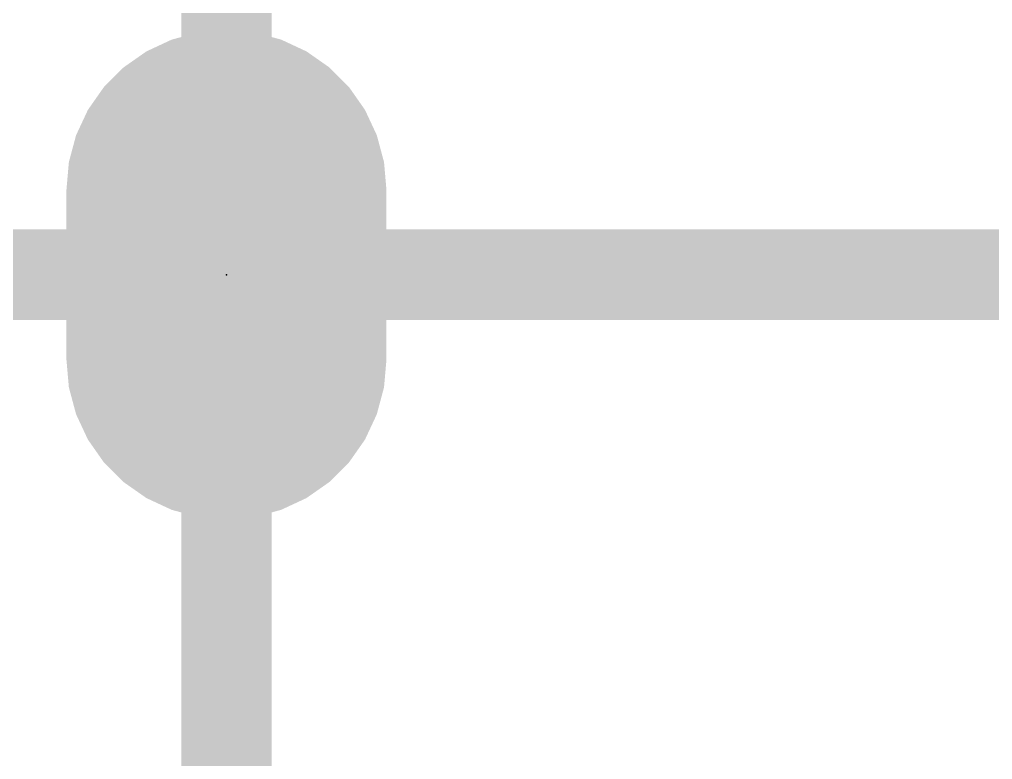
# Model space of a CAD drawing. Extents: x 1 to 105, y 18 to 66.
# Drawn here: x 18.49 to 27.09, y 37.62 to 44.17 of the extents above; entities that cross this region are included whole.
import ezdxf

# ---------------------------------------------------------------- set-up
doc = ezdxf.new("R2010")
doc.units = 0
for name, color, linetype in [('17', 122, 'CONTINUOUS'), ('2', 41, 'CONTINUOUS'), ('23', 53, 'CONTINUOUS'), ('29', 251, 'CONTINUOUS'), ('30', 251, 'CONTINUOUS'), ('4', 41, 'CONTINUOUS'), ('44', 251, 'CONTINUOUS'), ('5', 83, 'CONTINUOUS')]:
    doc.layers.add(name, color=color, linetype=linetype)

# ---------------------------------------------------------------- blocks, each defined once
blk = doc.blocks.new('RECT')
blk.add_solid([(-0.5, -0.5), (0.5, -0.5), (-0.5, 0.5), (0.5, 0.5)])
blk = doc.blocks.new('ROUNDP')
at = {"const_width": 0.5}
blk.add_lwpolyline([(0, -0.25, 1), (0, 0.25, 1), (0, -0.25)], format="xyb", dxfattribs=at)

msp = doc.modelspace()

# ---------------------------------------------------------------- linework, layer by layer
at = {"layer": '2', "const_width": 0.127}
for points in [[(20.0856, 43.9895), (19.8583, 43.9286)], [(20.32, 44.01), (20.0856, 43.9895)], [(20.5544, 43.9895), (20.32, 44.01)], [(20.7817, 43.9286), (20.5544, 43.9895)], [(19.8583, 43.9286), (19.645, 43.8291)], [(19.9083, 43.942), (20.7317, 43.942)], [(20.995, 43.8291), (20.7817, 43.9286)], [(19.645, 43.8291), (19.4522, 43.6942)], [(19.6248, 43.815), (21.0152, 43.815)], [(21.1878, 43.6942), (20.995, 43.8291)], [(19.4522, 43.6942), (19.2858, 43.5278)], [(19.4461, 43.688), (21.1939, 43.688)], [(21.3542, 43.5278), (21.1878, 43.6942)], [(19.2858, 43.5278), (19.1509, 43.335)], [(19.3191, 43.561), (21.3209, 43.561)], [(21.4891, 43.335), (21.3542, 43.5278)], [(19.2202, 43.434), (21.4198, 43.434)], [(19.1509, 43.335), (19.0514, 43.1217)], [(19.1378, 43.307), (21.5022, 43.307)], [(21.5886, 43.1217), (21.4891, 43.335)], [(19.0514, 43.1217), (18.9905, 42.8944)], [(19.0786, 43.18), (21.5614, 43.18)], [(21.6495, 42.8944), (21.5886, 43.1217)], [(19.033, 43.053), (21.607, 43.053)], [(18.999, 42.926), (21.641, 42.926)], [(18.9905, 42.8944), (18.97, 42.66)], [(21.67, 42.66), (21.6495, 42.8944)], [(18.9822, 42.799), (21.6578, 42.799)], [(18.9711, 42.672), (21.669, 42.672)], [(18.97, 42.66), (18.97, 41.16)], [(21.67, 41.16), (21.67, 42.66)], [(18.97, 42.545), (21.67, 42.545)], [(18.97, 42.418), (21.67, 42.418)], [(18.97, 42.291), (21.67, 42.291)], [(18.97, 42.164), (21.67, 42.164)], [(18.97, 42.037), (21.67, 42.037)], [(18.97, 41.91), (21.67, 41.91)], [(18.97, 41.783), (21.67, 41.783)], [(18.97, 41.656), (21.67, 41.656)], [(18.97, 41.529), (21.67, 41.529)], [(18.97, 41.402), (21.67, 41.402)], [(18.97, 41.275), (21.67, 41.275)], [(18.97, 41.16), (18.9905, 40.9256)], [(18.971, 41.148), (21.669, 41.148)], [(21.6495, 40.9256), (21.67, 41.16)], [(18.9822, 41.021), (21.6578, 41.021)], [(18.9905, 40.9256), (19.0514, 40.6983)], [(18.999, 40.894), (21.641, 40.894)], [(21.5886, 40.6983), (21.6495, 40.9256)], [(19.033, 40.767), (21.607, 40.767)], [(19.0514, 40.6983), (19.1509, 40.485)], [(21.4891, 40.485), (21.5886, 40.6983)], [(19.0786, 40.64), (21.5614, 40.64)], [(19.1378, 40.513), (21.5022, 40.513)], [(19.1509, 40.485), (19.2858, 40.2922)], [(21.3542, 40.2922), (21.4891, 40.485)], [(19.2202, 40.386), (21.4198, 40.386)], [(19.2858, 40.2922), (19.4522, 40.1258)], [(19.3191, 40.259), (21.3209, 40.259)], [(21.1878, 40.1258), (21.3542, 40.2922)], [(19.4461, 40.132), (21.1939, 40.132)], [(19.4522, 40.1258), (19.645, 39.9909)], [(20.995, 39.9909), (21.1878, 40.1258)], [(19.6248, 40.005), (21.0152, 40.005)], [(19.645, 39.9909), (19.8583, 39.8914)], [(20.7817, 39.8914), (20.995, 39.9909)], [(19.8583, 39.8914), (20.0856, 39.8305)], [(19.9083, 39.878), (20.7317, 39.878)], [(20.0856, 39.8305), (20.32, 39.81)], [(20.32, 39.81), (20.5544, 39.8305)], [(20.5544, 39.8305), (20.7817, 39.8914)]]:
    msp.add_lwpolyline(points, dxfattribs=at)
at = {"layer": '2', "const_width": 0.0635}
for points in [[(20.0828, 44.0211, 1), (20.0883, 43.9579)], [(20.0938, 43.9588, 1), (20.0774, 44.0202)], [(20.3228, 44.0416, 1), (20.3172, 43.9784)], [(20.3228, 43.9784, 1), (20.3172, 44.0416)], [(20.5626, 44.0202, 1), (20.5462, 43.9588)], [(20.5517, 43.9579, 1), (20.5572, 44.0211)], [(19.8501, 43.9593, 1), (19.8665, 43.8979)], [(19.8717, 43.8998, 1), (19.8449, 43.9574)], [(19.9083, 43.9738, 1), (19.9083, 43.9102)], [(20.7317, 43.9102, 1), (20.7317, 43.9738)], [(20.7951, 43.9574, 1), (20.7683, 43.8998)], [(20.7735, 43.8979, 1), (20.7899, 43.9593)], [(19.6248, 43.8468, 1), (19.6248, 43.7833)], [(19.6316, 43.8579, 1), (19.6584, 43.8004)], [(19.6632, 43.8031, 1), (19.6268, 43.8551)], [(21.0132, 43.8551, 1), (20.9768, 43.8031)], [(20.9816, 43.8004, 1), (21.0084, 43.8579)], [(21.0152, 43.7833, 1), (21.0152, 43.8468)], [(19.4461, 43.7198, 1), (19.4461, 43.6563)], [(19.434, 43.7202, 1), (19.4704, 43.6682)], [(19.4747, 43.6717, 1), (19.4298, 43.7166)], [(21.2102, 43.7166, 1), (21.1653, 43.6717)], [(21.1696, 43.6682, 1), (21.206, 43.7202)], [(21.1939, 43.6563, 1), (21.1939, 43.7198)], [(19.3118, 43.5096, 1), (19.2598, 43.546)], [(19.3191, 43.5928, 1), (19.3191, 43.5292)], [(21.3209, 43.5292, 1), (21.3209, 43.5928)], [(21.3802, 43.546, 1), (21.3282, 43.5096)], [(19.2634, 43.5502, 1), (19.3083, 43.5053)], [(21.3317, 43.5053, 1), (21.3766, 43.5502)], [(19.2202, 43.4658, 1), (19.2202, 43.4023)], [(21.4198, 43.4023, 1), (21.4198, 43.4658)], [(19.1378, 43.3388, 1), (19.1378, 43.2752)], [(19.1249, 43.3532, 1), (19.1769, 43.3168)], [(19.1796, 43.3216, 1), (19.1221, 43.3484)], [(21.5179, 43.3484, 1), (21.4604, 43.3216)], [(21.4631, 43.3168, 1), (21.5151, 43.3532)], [(21.5022, 43.2752, 1), (21.5022, 43.3388)], [(19.0226, 43.1351, 1), (19.0802, 43.1083)], [(19.0821, 43.1135, 1), (19.0207, 43.1299)], [(19.0786, 43.2118, 1), (19.0786, 43.1482)], [(21.6193, 43.1299, 1), (21.5579, 43.1135)], [(21.5598, 43.1083, 1), (21.6174, 43.1351)], [(21.5614, 43.1482, 1), (21.5614, 43.2118)], [(19.033, 43.0848, 1), (19.033, 43.0213)], [(21.607, 43.0213, 1), (21.607, 43.0848)], [(18.999, 42.9578, 1), (18.999, 42.8942)], [(21.641, 42.8942, 1), (21.641, 42.9578)], [(18.9598, 42.9026, 1), (19.0212, 42.8862)], [(19.0221, 42.8917, 1), (18.9589, 42.8972)], [(21.6811, 42.8972, 1), (21.6179, 42.8917)], [(21.6188, 42.8862, 1), (21.6802, 42.9026)], [(18.9822, 42.8308, 1), (18.9822, 42.7672)], [(21.6578, 42.7672, 1), (21.6578, 42.8308)], [(18.9711, 42.7038, 1), (18.9711, 42.6403)], [(21.669, 42.6403, 1), (21.669, 42.7038)], [(18.9384, 42.6628, 1), (19.0016, 42.6572)], [(19.0018, 42.66, 1), (18.9383, 42.66)], [(21.7018, 42.66, 1), (21.6383, 42.66)], [(21.6384, 42.6572, 1), (21.7016, 42.6628)], [(18.97, 42.5768, 1), (18.97, 42.5132)], [(21.67, 42.5132, 1), (21.67, 42.5768)], [(18.97, 42.4498, 1), (18.97, 42.3862)], [(21.67, 42.3862, 1), (21.67, 42.4498)], [(18.97, 42.3228, 1), (18.97, 42.2593)], [(21.67, 42.2593, 1), (21.67, 42.3228)], [(18.97, 42.1958, 1), (18.97, 42.1322)], [(21.67, 42.1322, 1), (21.67, 42.1958)], [(18.97, 42.0688, 1), (18.97, 42.0052)], [(21.67, 42.0052, 1), (21.67, 42.0688)], [(18.97, 41.9418, 1), (18.97, 41.8783)], [(21.67, 41.8783, 1), (21.67, 41.9418)], [(18.97, 41.8148, 1), (18.97, 41.7512)], [(21.67, 41.7512, 1), (21.67, 41.8148)], [(18.97, 41.6878, 1), (18.97, 41.6242)], [(21.67, 41.6242, 1), (21.67, 41.6878)], [(18.97, 41.5608, 1), (18.97, 41.4973)], [(21.67, 41.4973, 1), (21.67, 41.5608)], [(18.97, 41.4338, 1), (18.97, 41.3702)], [(21.67, 41.3702, 1), (21.67, 41.4338)], [(18.97, 41.3068, 1), (18.97, 41.2432)], [(21.67, 41.2432, 1), (21.67, 41.3068)], [(19.0016, 41.1628, 1), (18.9384, 41.1572)], [(18.9383, 41.16, 1), (19.0018, 41.16)], [(18.971, 41.1798, 1), (18.971, 41.1163)], [(21.6383, 41.16, 1), (21.7018, 41.16)], [(21.7016, 41.1572, 1), (21.6384, 41.1628)], [(21.669, 41.1163, 1), (21.669, 41.1798)], [(18.9822, 41.0528, 1), (18.9822, 40.9892)], [(21.6578, 40.9892, 1), (21.6578, 41.0528)], [(19.0212, 40.9338, 1), (18.9598, 40.9174)], [(18.9589, 40.9228, 1), (19.0221, 40.9283)], [(18.999, 40.9258, 1), (18.999, 40.8623)], [(21.6179, 40.9283, 1), (21.6811, 40.9228)], [(21.6802, 40.9174, 1), (21.6188, 40.9338)], [(21.641, 40.8623, 1), (21.641, 40.9258)], [(19.033, 40.7988, 1), (19.033, 40.7353)], [(19.0802, 40.7117, 1), (19.0226, 40.6849)], [(21.6174, 40.6849, 1), (21.5598, 40.7117)], [(21.607, 40.7353, 1), (21.607, 40.7988)], [(19.0207, 40.6901, 1), (19.0821, 40.7065)], [(19.0786, 40.6718, 1), (19.0786, 40.6082)], [(21.5579, 40.7065, 1), (21.6193, 40.6901)], [(21.5614, 40.6082, 1), (21.5614, 40.6718)], [(19.1378, 40.5448, 1), (19.1378, 40.4813)], [(19.1769, 40.5032, 1), (19.1249, 40.4668)], [(19.1221, 40.4716, 1), (19.1796, 40.4984)], [(21.4604, 40.4984, 1), (21.5179, 40.4716)], [(21.5151, 40.4668, 1), (21.4631, 40.5032)], [(21.5022, 40.4813, 1), (21.5022, 40.5448)], [(19.2202, 40.4178, 1), (19.2202, 40.3543)], [(21.4198, 40.3543, 1), (21.4198, 40.4178)], [(19.3083, 40.3147, 1), (19.2634, 40.2698)], [(19.2598, 40.274, 1), (19.3118, 40.3104)], [(19.3191, 40.2908, 1), (19.3191, 40.2272)], [(21.3209, 40.2272, 1), (21.3209, 40.2908)], [(21.3282, 40.3104, 1), (21.3802, 40.274)], [(21.3766, 40.2698, 1), (21.3317, 40.3147)], [(19.4461, 40.1638, 1), (19.4461, 40.1003)], [(19.4704, 40.1518, 1), (19.434, 40.0998)], [(19.4298, 40.1034, 1), (19.4747, 40.1483)], [(21.1653, 40.1483, 1), (21.2102, 40.1034)], [(21.206, 40.0998, 1), (21.1696, 40.1518)], [(21.1939, 40.1003, 1), (21.1939, 40.1638)], [(19.6248, 40.0368, 1), (19.6248, 39.9733)], [(21.0152, 39.9733, 1), (21.0152, 40.0368)], [(19.6584, 40.0196, 1), (19.6316, 39.9621)], [(19.6268, 39.9649, 1), (19.6632, 40.0169)], [(20.9768, 40.0169, 1), (21.0132, 39.9649)], [(21.0084, 39.9621, 1), (20.9816, 40.0196)], [(19.8665, 39.9221, 1), (19.8501, 39.8607)], [(19.8449, 39.8626, 1), (19.8717, 39.9202)], [(19.9083, 39.9098, 1), (19.9083, 39.8462)], [(20.0883, 39.8621, 1), (20.0828, 39.7989)], [(20.0774, 39.7998, 1), (20.0938, 39.8612)], [(20.5462, 39.8612, 1), (20.5626, 39.7998)], [(20.5572, 39.7989, 1), (20.5517, 39.8621)], [(20.7317, 39.8462, 1), (20.7317, 39.9098)], [(20.7683, 39.9202, 1), (20.7951, 39.8626)], [(20.7899, 39.8607, 1), (20.7735, 39.9221)], [(20.3172, 39.8416, 1), (20.3228, 39.7784)], [(20.3172, 39.7784, 1), (20.3228, 39.8416)]]:
    msp.add_lwpolyline(points, format="xyb", dxfattribs=at)
at = {"layer": '23'}
msp.add_point((20.32, 41.91), dxfattribs=at)
at = {"layer": '4'}
for points, const_width in [([(20.2093, 43.7049), (19.9916, 43.6642)], 0.127), ([(20.4307, 43.7049), (20.2093, 43.7049)], 0.127), ([(20.6484, 43.6642), (20.4307, 43.7049)], 0.127), ([(19.9916, 43.6642), (19.7851, 43.5842)], 0.127), ([(20.119, 43.688), (20.521, 43.688)], 0.127), ([(20.8549, 43.5842), (20.6484, 43.6642)], 0.127), ([(19.7851, 43.5842), (19.5968, 43.4676)], 0.127), ([(19.7477, 43.561), (20.8924, 43.561)], 0.127), ([(21.0432, 43.4676), (20.8549, 43.5842)], 0.127), ([(19.5968, 43.4676), (19.4332, 43.3184)], 0.127), ([(21.2068, 43.3184), (21.0432, 43.4676)], 0.127), ([(19.56, 43.434), (21.08, 43.434)], 0.127), ([(19.4332, 43.3184), (19.2997, 43.1417)], 0.127), ([(19.4246, 43.307), (21.2154, 43.307)], 0.127), ([(21.3403, 43.1417), (21.2068, 43.3184)], 0.127), ([(19.2997, 43.1417), (19.201, 42.9435)], 0.127), ([(19.3286, 43.18), (21.3114, 43.18)], 0.127), ([(21.439, 42.9435), (21.3403, 43.1417)], 0.127), ([(19.2556, 43.053), (21.3844, 43.053)], 0.127), ([(19.201, 42.9435), (19.1404, 42.7305)], 0.127), ([(19.1961, 42.926), (21.4439, 42.926)], 0.127), ([(21.4996, 42.7305), (21.439, 42.9435)], 0.127), ([(19.1599, 42.799), (21.4801, 42.799)], 0.127), ([(19.1404, 42.7305), (19.12, 42.51)], 0.127), ([(19.135, 42.672), (21.505, 42.672)], 0.127), ([(21.52, 42.51), (21.4996, 42.7305)], 0.127), ([(19.12, 42.51), (21.52, 42.51)], 0.127), ([(19.1232, 42.545), (21.5168, 42.545)], 0.127), ([(19.1404, 41.0895), (19.12, 41.31)], 0.127), ([(19.12, 41.31), (21.52, 41.31)], 0.127), ([(21.52, 41.31), (21.4996, 41.0895)], 0.127), ([(19.1232, 41.275), (21.5168, 41.275)], 0.127), ([(19.135, 41.148), (21.505, 41.148)], 0.127), ([(19.201, 40.8765), (19.1404, 41.0895)], 0.127), ([(21.4996, 41.0895), (21.439, 40.8765)], 0.127), ([(19.1599, 41.021), (21.4801, 41.021)], 0.127), ([(19.1961, 40.894), (21.4439, 40.894)], 0.127), ([(19.2997, 40.6783), (19.201, 40.8765)], 0.127), ([(21.439, 40.8765), (21.3403, 40.6783)], 0.127), ([(19.2556, 40.767), (21.3844, 40.767)], 0.127), ([(19.4332, 40.5016), (19.2997, 40.6783)], 0.127), ([(19.3286, 40.64), (21.3114, 40.64)], 0.127), ([(21.3403, 40.6783), (21.2068, 40.5016)], 0.127), ([(19.4246, 40.513), (21.2154, 40.513)], 0.127), ([(19.5968, 40.3524), (19.4332, 40.5016)], 0.127), ([(21.2068, 40.5016), (21.0432, 40.3524)], 0.127), ([(19.56, 40.386), (21.08, 40.386)], 0.127), ([(19.7851, 40.2358), (19.5968, 40.3524)], 0.127), ([(21.0432, 40.3524), (20.8549, 40.2358)], 0.127), ([(19.7477, 40.259), (20.8924, 40.259)], 0.127), ([(19.9916, 40.1558), (19.7851, 40.2358)], 0.127), ([(20.8549, 40.2358), (20.6484, 40.1558)], 0.127), ([(20.2093, 40.1151), (19.9916, 40.1558)], 0.127), ([(20.119, 40.132), (20.521, 40.132)], 0.127), ([(20.4307, 40.1151), (20.2093, 40.1151)], 0.127), ([(20.6484, 40.1558), (20.4307, 40.1151)], 0.127), ([(20.32, 39.16), (20.32, 37.04)], 0.8)]:
    msp.add_lwpolyline(points, dxfattribs=dict(at, const_width=const_width))
for points, const_width in [([(20.2093, 43.7366, 1), (20.2093, 43.6731)], 0.0635), ([(20.2151, 43.6737, 1), (20.2034, 43.7361)], 0.0635), ([(20.4366, 43.7361, 1), (20.4249, 43.6737)], 0.0635), ([(20.4307, 43.6731, 1), (20.4307, 43.7366)], 0.0635), ([(19.9858, 43.6954, 1), (19.9974, 43.633)], 0.0635), ([(20.0031, 43.6346, 1), (19.9801, 43.6938)], 0.0635), ([(20.119, 43.7198, 1), (20.119, 43.6563)], 0.0635), ([(20.521, 43.6563, 1), (20.521, 43.7198)], 0.0635), ([(20.6599, 43.6938, 1), (20.6369, 43.6346)], 0.0635), ([(20.6426, 43.633, 1), (20.6542, 43.6954)], 0.0635), ([(19.7477, 43.5928, 1), (19.7477, 43.5292)], 0.0635), ([(19.7736, 43.6138, 1), (19.7966, 43.5546)], 0.0635), ([(19.8018, 43.5572, 1), (19.7684, 43.6112)], 0.0635), ([(20.8716, 43.6112, 1), (20.8382, 43.5572)], 0.0635), ([(20.8434, 43.5546, 1), (20.8664, 43.6138)], 0.0635), ([(20.8924, 43.5292, 1), (20.8924, 43.5928)], 0.0635), ([(19.5801, 43.4946, 1), (19.6136, 43.4406)], 0.0635), ([(19.6182, 43.4442, 1), (19.5754, 43.4911)], 0.0635), ([(21.0646, 43.4911, 1), (21.0218, 43.4442)], 0.0635), ([(21.0264, 43.4406, 1), (21.0599, 43.4946)], 0.0635), ([(19.56, 43.4658, 1), (19.56, 43.4023)], 0.0635), ([(21.08, 43.4023, 1), (21.08, 43.4658)], 0.0635), ([(19.4246, 43.3388, 1), (19.4246, 43.2752)], 0.0635), ([(19.4118, 43.3419, 1), (19.4546, 43.295)], 0.0635), ([(19.4585, 43.2993, 1), (19.4079, 43.3376)], 0.0635), ([(21.2321, 43.3376, 1), (21.1815, 43.2993)], 0.0635), ([(21.1854, 43.295, 1), (21.2282, 43.3419)], 0.0635), ([(21.2154, 43.2752, 1), (21.2154, 43.3388)], 0.0635), ([(19.2744, 43.1609, 1), (19.3251, 43.1226)], 0.0635), ([(19.3282, 43.1276, 1), (19.2713, 43.1559)], 0.0635), ([(19.3286, 43.2118, 1), (19.3286, 43.1482)], 0.0635), ([(21.3687, 43.1559, 1), (21.3118, 43.1276)], 0.0635), ([(21.3114, 43.1482, 1), (21.3114, 43.2118)], 0.0635), ([(21.3149, 43.1226, 1), (21.3656, 43.1609)], 0.0635), ([(19.2556, 43.0848, 1), (19.2556, 43.0213)], 0.0635), ([(21.3844, 43.0213, 1), (21.3844, 43.0848)], 0.0635), ([(19.1961, 42.9578, 1), (19.1961, 42.8942)], 0.0635), ([(19.1726, 42.9576, 1), (19.2295, 42.9293)], 0.0635), ([(19.2316, 42.9348, 1), (19.1705, 42.9522)], 0.0635), ([(21.4695, 42.9522, 1), (21.4084, 42.9348)], 0.0635), ([(21.4105, 42.9293, 1), (21.4674, 42.9576)], 0.0635), ([(21.4439, 42.8942, 1), (21.4439, 42.9578)], 0.0635), ([(19.1599, 42.8308, 1), (19.1599, 42.7672)], 0.0635), ([(21.4801, 42.7672, 1), (21.4801, 42.8308)], 0.0635), ([(19.135, 42.7038, 1), (19.135, 42.6403)], 0.0635), ([(19.1099, 42.7392, 1), (19.171, 42.7218)], 0.0635), ([(19.172, 42.7276, 1), (19.1088, 42.7334)], 0.0635), ([(21.5312, 42.7334, 1), (21.468, 42.7276)], 0.0635), ([(21.469, 42.7218, 1), (21.5301, 42.7392)], 0.0635), ([(21.505, 42.6403, 1), (21.505, 42.7038)], 0.0635), ([(19.12, 42.5418, 1), (19.12, 42.4783)], 0.0635), ([(19.1232, 42.5768, 1), (19.1232, 42.5132)], 0.0635), ([(21.5168, 42.5132, 1), (21.5168, 42.5768)], 0.0635), ([(21.52, 42.4783, 1), (21.52, 42.5418)], 0.0635), ([(19.0884, 42.5129, 1), (19.1516, 42.5071)], 0.0635), ([(21.4884, 42.5071, 1), (21.5516, 42.5129)], 0.0635), ([(19.12, 41.3418, 1), (19.12, 41.2782)], 0.0635), ([(19.1516, 41.3129, 1), (19.0884, 41.3071)], 0.0635), ([(21.5516, 41.3071, 1), (21.4884, 41.3129)], 0.0635), ([(21.52, 41.2782, 1), (21.52, 41.3418)], 0.0635), ([(19.1232, 41.3068, 1), (19.1232, 41.2432)], 0.0635), ([(21.5168, 41.2432, 1), (21.5168, 41.3068)], 0.0635), ([(19.135, 41.1798, 1), (19.135, 41.1163)], 0.0635), ([(21.505, 41.1163, 1), (21.505, 41.1798)], 0.0635), ([(19.171, 41.0982, 1), (19.1099, 41.0808)], 0.0635), ([(19.1088, 41.0866, 1), (19.172, 41.0924)], 0.0635), ([(21.468, 41.0924, 1), (21.5312, 41.0866)], 0.0635), ([(21.5301, 41.0808, 1), (21.469, 41.0982)], 0.0635), ([(19.1599, 41.0528, 1), (19.1599, 40.9892)], 0.0635), ([(21.4801, 40.9892, 1), (21.4801, 41.0528)], 0.0635), ([(19.1961, 40.9258, 1), (19.1961, 40.8623)], 0.0635), ([(19.2295, 40.8907, 1), (19.1726, 40.8624)], 0.0635), ([(21.4674, 40.8624, 1), (21.4105, 40.8907)], 0.0635), ([(21.4439, 40.8623, 1), (21.4439, 40.9258)], 0.0635), ([(19.1705, 40.8678, 1), (19.2316, 40.8852)], 0.0635), ([(21.4084, 40.8852, 1), (21.4695, 40.8678)], 0.0635), ([(19.2556, 40.7988, 1), (19.2556, 40.7353)], 0.0635), ([(21.3844, 40.7353, 1), (21.3844, 40.7988)], 0.0635), ([(19.3251, 40.6974, 1), (19.2744, 40.6591)], 0.0635), ([(19.2713, 40.6641, 1), (19.3282, 40.6924)], 0.0635), ([(19.3286, 40.6718, 1), (19.3286, 40.6082)], 0.0635), ([(21.3118, 40.6924, 1), (21.3687, 40.6641)], 0.0635), ([(21.3114, 40.6082, 1), (21.3114, 40.6718)], 0.0635), ([(21.3656, 40.6591, 1), (21.3149, 40.6974)], 0.0635), ([(19.4246, 40.5448, 1), (19.4246, 40.4813)], 0.0635), ([(19.4546, 40.525, 1), (19.4118, 40.4781)], 0.0635), ([(19.4079, 40.4824, 1), (19.4585, 40.5207)], 0.0635), ([(21.1815, 40.5207, 1), (21.2321, 40.4824)], 0.0635), ([(21.2282, 40.4781, 1), (21.1854, 40.525)], 0.0635), ([(21.2154, 40.4813, 1), (21.2154, 40.5448)], 0.0635), ([(19.56, 40.4178, 1), (19.56, 40.3543)], 0.0635), ([(19.6136, 40.3794, 1), (19.5801, 40.3254)], 0.0635), ([(21.0599, 40.3254, 1), (21.0264, 40.3794)], 0.0635), ([(21.08, 40.3543, 1), (21.08, 40.4178)], 0.0635), ([(19.5754, 40.3289, 1), (19.6182, 40.3758)], 0.0635), ([(19.7477, 40.2908, 1), (19.7477, 40.2272)], 0.0635), ([(20.8924, 40.2272, 1), (20.8924, 40.2908)], 0.0635), ([(21.0218, 40.3758, 1), (21.0646, 40.3289)], 0.0635), ([(19.7966, 40.2654, 1), (19.7736, 40.2062)], 0.0635), ([(19.7684, 40.2088, 1), (19.8018, 40.2628)], 0.0635), ([(20.8382, 40.2628, 1), (20.8716, 40.2088)], 0.0635), ([(20.8664, 40.2062, 1), (20.8434, 40.2654)], 0.0635), ([(19.9974, 40.187, 1), (19.9858, 40.1246)], 0.0635), ([(19.9801, 40.1262, 1), (20.0031, 40.1854)], 0.0635), ([(20.119, 40.1638, 1), (20.119, 40.1003)], 0.0635), ([(20.2093, 40.1469, 1), (20.2093, 40.0834)], 0.0635), ([(20.2034, 40.0839, 1), (20.2151, 40.1463)], 0.0635), ([(20.4249, 40.1463, 1), (20.4366, 40.0839)], 0.0635), ([(20.4307, 40.0834, 1), (20.4307, 40.1469)], 0.0635), ([(20.521, 40.1003, 1), (20.521, 40.1638)], 0.0635), ([(20.6369, 40.1854, 1), (20.6599, 40.1262)], 0.0635), ([(20.6542, 40.1246, 1), (20.6426, 40.187)], 0.0635), ([(20.52, 39.16, 1), (20.12, 39.16)], 0.4)]:
    msp.add_lwpolyline(points, format="xyb", dxfattribs=dict(at, const_width=const_width))
at = {"layer": '44'}
for centre in [(20.3, 41.91), (20.32, 39.16)]:
    msp.add_circle(centre, 0, dxfattribs=at)
at = {"layer": '5'}
for points, const_width in [([(20.0856, 43.9895), (19.8583, 43.9286)], 0.127), ([(20.32, 44.01), (20.0856, 43.9895)], 0.127), ([(20.5544, 43.9895), (20.32, 44.01)], 0.127), ([(20.7817, 43.9286), (20.5544, 43.9895)], 0.127), ([(19.8583, 43.9286), (19.645, 43.8291)], 0.127), ([(19.9083, 43.942), (20.7317, 43.942)], 0.127), ([(20.995, 43.8291), (20.7817, 43.9286)], 0.127), ([(19.645, 43.8291), (19.4522, 43.6942)], 0.127), ([(19.6248, 43.815), (21.0152, 43.815)], 0.127), ([(21.1878, 43.6942), (20.995, 43.8291)], 0.127), ([(19.4522, 43.6942), (19.2858, 43.5278)], 0.127), ([(19.4461, 43.688), (21.1939, 43.688)], 0.127), ([(21.3542, 43.5278), (21.1878, 43.6942)], 0.127), ([(19.2858, 43.5278), (19.1509, 43.335)], 0.127), ([(19.3191, 43.561), (21.3209, 43.561)], 0.127), ([(21.4891, 43.335), (21.3542, 43.5278)], 0.127), ([(19.2202, 43.434), (21.4198, 43.434)], 0.127), ([(19.1509, 43.335), (19.0514, 43.1217)], 0.127), ([(19.1378, 43.307), (21.5022, 43.307)], 0.127), ([(21.5886, 43.1217), (21.4891, 43.335)], 0.127), ([(19.0514, 43.1217), (18.9905, 42.8944)], 0.127), ([(19.0786, 43.18), (21.5614, 43.18)], 0.127), ([(21.6495, 42.8944), (21.5886, 43.1217)], 0.127), ([(19.033, 43.053), (21.607, 43.053)], 0.127), ([(18.999, 42.926), (21.641, 42.926)], 0.127), ([(18.9905, 42.8944), (18.97, 42.66)], 0.127), ([(21.67, 42.66), (21.6495, 42.8944)], 0.127), ([(18.9822, 42.799), (21.6578, 42.799)], 0.127), ([(18.9711, 42.672), (21.669, 42.672)], 0.127), ([(18.97, 42.66), (18.97, 41.16)], 0.127), ([(21.67, 41.16), (21.67, 42.66)], 0.127), ([(18.97, 42.545), (21.67, 42.545)], 0.127), ([(18.97, 42.418), (21.67, 42.418)], 0.127), ([(10.16, 41.91), (20.3, 41.91)], 0.8), ([(18.97, 42.291), (21.67, 42.291)], 0.127), ([(31.73, 41.91), (20.3, 41.91)], 0.8), ([(18.97, 42.164), (21.67, 42.164)], 0.127), ([(18.97, 42.037), (21.67, 42.037)], 0.127), ([(18.97, 41.91), (21.67, 41.91)], 0.127), ([(18.97, 41.783), (21.67, 41.783)], 0.127), ([(18.97, 41.656), (21.67, 41.656)], 0.127), ([(18.97, 41.529), (21.67, 41.529)], 0.127), ([(18.97, 41.402), (21.67, 41.402)], 0.127), ([(18.97, 41.275), (21.67, 41.275)], 0.127), ([(18.97, 41.16), (18.9905, 40.9256)], 0.127), ([(18.971, 41.148), (21.669, 41.148)], 0.127), ([(21.6495, 40.9256), (21.67, 41.16)], 0.127), ([(18.9822, 41.021), (21.6578, 41.021)], 0.127), ([(18.9905, 40.9256), (19.0514, 40.6983)], 0.127), ([(18.999, 40.894), (21.641, 40.894)], 0.127), ([(21.5886, 40.6983), (21.6495, 40.9256)], 0.127), ([(19.033, 40.767), (21.607, 40.767)], 0.127), ([(19.0514, 40.6983), (19.1509, 40.485)], 0.127), ([(21.4891, 40.485), (21.5886, 40.6983)], 0.127), ([(19.0786, 40.64), (21.5614, 40.64)], 0.127), ([(19.1378, 40.513), (21.5022, 40.513)], 0.127), ([(19.1509, 40.485), (19.2858, 40.2922)], 0.127), ([(21.3542, 40.2922), (21.4891, 40.485)], 0.127), ([(19.2202, 40.386), (21.4198, 40.386)], 0.127), ([(19.2858, 40.2922), (19.4522, 40.1258)], 0.127), ([(19.3191, 40.259), (21.3209, 40.259)], 0.127), ([(21.1878, 40.1258), (21.3542, 40.2922)], 0.127), ([(19.4461, 40.132), (21.1939, 40.132)], 0.127), ([(19.4522, 40.1258), (19.645, 39.9909)], 0.127), ([(20.995, 39.9909), (21.1878, 40.1258)], 0.127), ([(19.6248, 40.005), (21.0152, 40.005)], 0.127), ([(19.645, 39.9909), (19.8583, 39.8914)], 0.127), ([(20.7817, 39.8914), (20.995, 39.9909)], 0.127), ([(19.8583, 39.8914), (20.0856, 39.8305)], 0.127), ([(19.9083, 39.878), (20.7317, 39.878)], 0.127), ([(20.0856, 39.8305), (20.32, 39.81)], 0.127), ([(20.32, 39.81), (20.5544, 39.8305)], 0.127), ([(20.5544, 39.8305), (20.7817, 39.8914)], 0.127)]:
    msp.add_lwpolyline(points, dxfattribs=dict(at, const_width=const_width))
for points, const_width in [([(20.0828, 44.0211, 1), (20.0883, 43.9579)], 0.0635), ([(20.0938, 43.9588, 1), (20.0774, 44.0202)], 0.0635), ([(20.3228, 44.0416, 1), (20.3172, 43.9784)], 0.0635), ([(20.3228, 43.9784, 1), (20.3172, 44.0416)], 0.0635), ([(20.5626, 44.0202, 1), (20.5462, 43.9588)], 0.0635), ([(20.5517, 43.9579, 1), (20.5572, 44.0211)], 0.0635), ([(19.8501, 43.9593, 1), (19.8665, 43.8979)], 0.0635), ([(19.8717, 43.8998, 1), (19.8449, 43.9574)], 0.0635), ([(19.9083, 43.9738, 1), (19.9083, 43.9102)], 0.0635), ([(20.7317, 43.9102, 1), (20.7317, 43.9738)], 0.0635), ([(20.7951, 43.9574, 1), (20.7683, 43.8998)], 0.0635), ([(20.7735, 43.8979, 1), (20.7899, 43.9593)], 0.0635), ([(19.6248, 43.8468, 1), (19.6248, 43.7833)], 0.0635), ([(19.6316, 43.8579, 1), (19.6584, 43.8004)], 0.0635), ([(19.6632, 43.8031, 1), (19.6268, 43.8551)], 0.0635), ([(21.0132, 43.8551, 1), (20.9768, 43.8031)], 0.0635), ([(20.9816, 43.8004, 1), (21.0084, 43.8579)], 0.0635), ([(21.0152, 43.7833, 1), (21.0152, 43.8468)], 0.0635), ([(19.4461, 43.7198, 1), (19.4461, 43.6563)], 0.0635), ([(19.434, 43.7202, 1), (19.4704, 43.6682)], 0.0635), ([(19.4747, 43.6717, 1), (19.4298, 43.7166)], 0.0635), ([(21.2102, 43.7166, 1), (21.1653, 43.6717)], 0.0635), ([(21.1696, 43.6682, 1), (21.206, 43.7202)], 0.0635), ([(21.1939, 43.6563, 1), (21.1939, 43.7198)], 0.0635), ([(19.3118, 43.5096, 1), (19.2598, 43.546)], 0.0635), ([(19.3191, 43.5928, 1), (19.3191, 43.5292)], 0.0635), ([(21.3209, 43.5292, 1), (21.3209, 43.5928)], 0.0635), ([(21.3802, 43.546, 1), (21.3282, 43.5096)], 0.0635), ([(19.2634, 43.5502, 1), (19.3083, 43.5053)], 0.0635), ([(21.3317, 43.5053, 1), (21.3766, 43.5502)], 0.0635), ([(19.2202, 43.4658, 1), (19.2202, 43.4023)], 0.0635), ([(21.4198, 43.4023, 1), (21.4198, 43.4658)], 0.0635), ([(19.1378, 43.3388, 1), (19.1378, 43.2752)], 0.0635), ([(19.1249, 43.3532, 1), (19.1769, 43.3168)], 0.0635), ([(19.1796, 43.3216, 1), (19.1221, 43.3484)], 0.0635), ([(21.5179, 43.3484, 1), (21.4604, 43.3216)], 0.0635), ([(21.4631, 43.3168, 1), (21.5151, 43.3532)], 0.0635), ([(21.5022, 43.2752, 1), (21.5022, 43.3388)], 0.0635), ([(19.0226, 43.1351, 1), (19.0802, 43.1083)], 0.0635), ([(19.0821, 43.1135, 1), (19.0207, 43.1299)], 0.0635), ([(19.0786, 43.2118, 1), (19.0786, 43.1482)], 0.0635), ([(21.6193, 43.1299, 1), (21.5579, 43.1135)], 0.0635), ([(21.5598, 43.1083, 1), (21.6174, 43.1351)], 0.0635), ([(21.5614, 43.1482, 1), (21.5614, 43.2118)], 0.0635), ([(19.033, 43.0848, 1), (19.033, 43.0213)], 0.0635), ([(21.607, 43.0213, 1), (21.607, 43.0848)], 0.0635), ([(18.999, 42.9578, 1), (18.999, 42.8942)], 0.0635), ([(21.641, 42.8942, 1), (21.641, 42.9578)], 0.0635), ([(18.9598, 42.9026, 1), (19.0212, 42.8862)], 0.0635), ([(19.0221, 42.8917, 1), (18.9589, 42.8972)], 0.0635), ([(21.6811, 42.8972, 1), (21.6179, 42.8917)], 0.0635), ([(21.6188, 42.8862, 1), (21.6802, 42.9026)], 0.0635), ([(18.9822, 42.8308, 1), (18.9822, 42.7672)], 0.0635), ([(21.6578, 42.7672, 1), (21.6578, 42.8308)], 0.0635), ([(18.9711, 42.7038, 1), (18.9711, 42.6403)], 0.0635), ([(21.669, 42.6403, 1), (21.669, 42.7038)], 0.0635), ([(18.9384, 42.6628, 1), (19.0016, 42.6572)], 0.0635), ([(19.0018, 42.66, 1), (18.9383, 42.66)], 0.0635), ([(21.7018, 42.66, 1), (21.6383, 42.66)], 0.0635), ([(21.6384, 42.6572, 1), (21.7016, 42.6628)], 0.0635), ([(18.97, 42.5768, 1), (18.97, 42.5132)], 0.0635), ([(21.67, 42.5132, 1), (21.67, 42.5768)], 0.0635), ([(18.97, 42.4498, 1), (18.97, 42.3862)], 0.0635), ([(21.67, 42.3862, 1), (21.67, 42.4498)], 0.0635), ([(18.97, 42.3228, 1), (18.97, 42.2593)], 0.0635), ([(20.3, 42.11, 1), (20.3, 41.71)], 0.4), ([(20.3, 41.71, 1), (20.3, 42.11)], 0.4), ([(21.67, 42.2593, 1), (21.67, 42.3228)], 0.0635), ([(18.97, 42.1958, 1), (18.97, 42.1322)], 0.0635), ([(21.67, 42.1322, 1), (21.67, 42.1958)], 0.0635), ([(18.97, 42.0688, 1), (18.97, 42.0052)], 0.0635), ([(21.67, 42.0052, 1), (21.67, 42.0688)], 0.0635), ([(18.97, 41.9418, 1), (18.97, 41.8783)], 0.0635), ([(21.67, 41.8783, 1), (21.67, 41.9418)], 0.0635), ([(18.97, 41.8148, 1), (18.97, 41.7512)], 0.0635), ([(21.67, 41.7512, 1), (21.67, 41.8148)], 0.0635), ([(18.97, 41.6878, 1), (18.97, 41.6242)], 0.0635), ([(21.67, 41.6242, 1), (21.67, 41.6878)], 0.0635), ([(18.97, 41.5608, 1), (18.97, 41.4973)], 0.0635), ([(21.67, 41.4973, 1), (21.67, 41.5608)], 0.0635), ([(18.97, 41.4338, 1), (18.97, 41.3702)], 0.0635), ([(21.67, 41.3702, 1), (21.67, 41.4338)], 0.0635), ([(18.97, 41.3068, 1), (18.97, 41.2432)], 0.0635), ([(21.67, 41.2432, 1), (21.67, 41.3068)], 0.0635), ([(19.0016, 41.1628, 1), (18.9384, 41.1572)], 0.0635), ([(18.9383, 41.16, 1), (19.0018, 41.16)], 0.0635), ([(18.971, 41.1798, 1), (18.971, 41.1163)], 0.0635), ([(21.6383, 41.16, 1), (21.7018, 41.16)], 0.0635), ([(21.7016, 41.1572, 1), (21.6384, 41.1628)], 0.0635), ([(21.669, 41.1163, 1), (21.669, 41.1798)], 0.0635), ([(18.9822, 41.0528, 1), (18.9822, 40.9892)], 0.0635), ([(21.6578, 40.9892, 1), (21.6578, 41.0528)], 0.0635), ([(19.0212, 40.9338, 1), (18.9598, 40.9174)], 0.0635), ([(18.9589, 40.9228, 1), (19.0221, 40.9283)], 0.0635), ([(18.999, 40.9258, 1), (18.999, 40.8623)], 0.0635), ([(21.6179, 40.9283, 1), (21.6811, 40.9228)], 0.0635), ([(21.6802, 40.9174, 1), (21.6188, 40.9338)], 0.0635), ([(21.641, 40.8623, 1), (21.641, 40.9258)], 0.0635), ([(19.033, 40.7988, 1), (19.033, 40.7353)], 0.0635), ([(19.0802, 40.7117, 1), (19.0226, 40.6849)], 0.0635), ([(21.6174, 40.6849, 1), (21.5598, 40.7117)], 0.0635), ([(21.607, 40.7353, 1), (21.607, 40.7988)], 0.0635), ([(19.0207, 40.6901, 1), (19.0821, 40.7065)], 0.0635), ([(19.0786, 40.6718, 1), (19.0786, 40.6082)], 0.0635), ([(21.5579, 40.7065, 1), (21.6193, 40.6901)], 0.0635), ([(21.5614, 40.6082, 1), (21.5614, 40.6718)], 0.0635), ([(19.1378, 40.5448, 1), (19.1378, 40.4813)], 0.0635), ([(19.1769, 40.5032, 1), (19.1249, 40.4668)], 0.0635), ([(19.1221, 40.4716, 1), (19.1796, 40.4984)], 0.0635), ([(21.4604, 40.4984, 1), (21.5179, 40.4716)], 0.0635), ([(21.5151, 40.4668, 1), (21.4631, 40.5032)], 0.0635), ([(21.5022, 40.4813, 1), (21.5022, 40.5448)], 0.0635), ([(19.2202, 40.4178, 1), (19.2202, 40.3543)], 0.0635), ([(21.4198, 40.3543, 1), (21.4198, 40.4178)], 0.0635), ([(19.3083, 40.3147, 1), (19.2634, 40.2698)], 0.0635), ([(19.2598, 40.274, 1), (19.3118, 40.3104)], 0.0635), ([(19.3191, 40.2908, 1), (19.3191, 40.2272)], 0.0635), ([(21.3209, 40.2272, 1), (21.3209, 40.2908)], 0.0635), ([(21.3282, 40.3104, 1), (21.3802, 40.274)], 0.0635), ([(21.3766, 40.2698, 1), (21.3317, 40.3147)], 0.0635), ([(19.4461, 40.1638, 1), (19.4461, 40.1003)], 0.0635), ([(19.4704, 40.1518, 1), (19.434, 40.0998)], 0.0635), ([(19.4298, 40.1034, 1), (19.4747, 40.1483)], 0.0635), ([(21.1653, 40.1483, 1), (21.2102, 40.1034)], 0.0635), ([(21.206, 40.0998, 1), (21.1696, 40.1518)], 0.0635), ([(21.1939, 40.1003, 1), (21.1939, 40.1638)], 0.0635), ([(19.6248, 40.0368, 1), (19.6248, 39.9733)], 0.0635), ([(21.0152, 39.9733, 1), (21.0152, 40.0368)], 0.0635), ([(19.6584, 40.0196, 1), (19.6316, 39.9621)], 0.0635), ([(19.6268, 39.9649, 1), (19.6632, 40.0169)], 0.0635), ([(20.9768, 40.0169, 1), (21.0132, 39.9649)], 0.0635), ([(21.0084, 39.9621, 1), (20.9816, 40.0196)], 0.0635), ([(19.8665, 39.9221, 1), (19.8501, 39.8607)], 0.0635), ([(19.8449, 39.8626, 1), (19.8717, 39.9202)], 0.0635), ([(19.9083, 39.9098, 1), (19.9083, 39.8462)], 0.0635), ([(20.0883, 39.8621, 1), (20.0828, 39.7989)], 0.0635), ([(20.0774, 39.7998, 1), (20.0938, 39.8612)], 0.0635), ([(20.5462, 39.8612, 1), (20.5626, 39.7998)], 0.0635), ([(20.5572, 39.7989, 1), (20.5517, 39.8621)], 0.0635), ([(20.7317, 39.8462, 1), (20.7317, 39.9098)], 0.0635), ([(20.7683, 39.9202, 1), (20.7951, 39.8626)], 0.0635), ([(20.7899, 39.8607, 1), (20.7735, 39.9221)], 0.0635), ([(20.3172, 39.8416, 1), (20.3228, 39.7784)], 0.0635), ([(20.3172, 39.7784, 1), (20.3228, 39.8416)], 0.0635)]:
    msp.add_lwpolyline(points, format="xyb", dxfattribs=dict(at, const_width=const_width))

# ---------------------------------------------------------------- block references
at = {"layer": '17', "xscale": 0.0002, "yscale": 0.0002, "rotation": 270}
for p in [(20.3, 41.91), (20.3, 41.91), (20.3, 41.91), (20.3, 41.91), (20.3, 41.91), (20.3, 41.91), (20.3, 41.91), (20.3, 41.91), (20.3, 41.91), (20.3, 41.91), (20.3, 41.91), (20.3, 41.91), (20.3, 41.91), (20.3, 41.91), (20.3, 41.91), (20.3, 41.91), (20.32, 39.16), (20.32, 39.16), (20.32, 39.16), (20.32, 39.16), (20.32, 39.16), (20.32, 39.16), (20.32, 39.16), (20.32, 39.16), (20.32, 39.16), (20.32, 39.16), (20.32, 39.16), (20.32, 39.16), (20.32, 39.16), (20.32, 39.16), (20.32, 39.16), (20.32, 39.16)]:
    msp.add_blockref('ROUNDP', p, dxfattribs=at)
at = {"layer": '29', "xscale": 0.2034, "yscale": 0.2034, "rotation": 270}
for p in [(20.3, 41.91), (20.32, 39.16)]:
    msp.add_blockref('ROUNDP', p, dxfattribs=at)
at = {"layer": '30', "xscale": 0.2034, "yscale": 0.2034, "rotation": 270}
for p in [(20.3, 41.91), (20.32, 39.16)]:
    msp.add_blockref('ROUNDP', p, dxfattribs=at)
at = {"layer": '4', "xscale": 2.15, "yscale": 0.8}
for p, rotation in [((20.32, 43.585), 90), ((20.32, 40.235), 270)]:
    msp.add_blockref('RECT', p, dxfattribs=dict(at, rotation=rotation))

doc.saveas('drawing.dxf')
